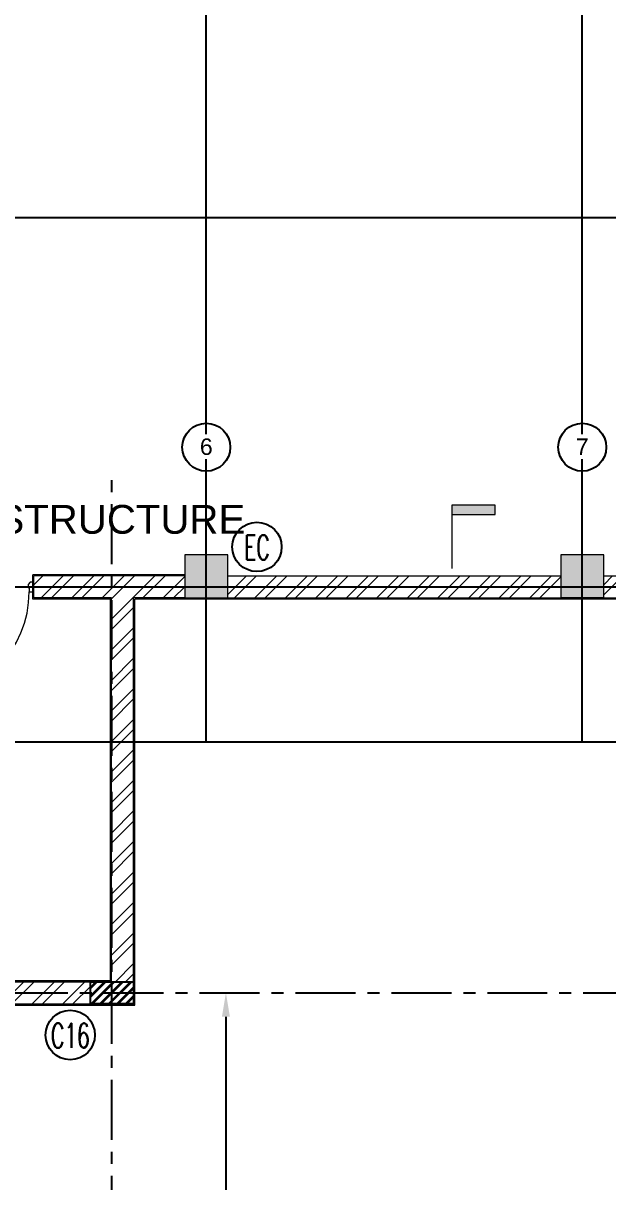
# Model space of a CAD drawing. Header units: millimetres. Extents: x 2659630 to 6742168, y -2425387 to -732288.
# Drawn here: x 2957269 to 2963365, y -1120633 to -1108558 of the extents above; entities that cross this region are included whole.
import ezdxf
from ezdxf.enums import TextEntityAlignment as Align

# ---------------------------------------------------------------- set-up
doc = ezdxf.new("R2010")
doc.units = ezdxf.units.MM
doc.header["$PDMODE"] = 35
doc.header["$PDSIZE"] = -25
doc.linetypes.add('CENTER', pattern=[2, 1.25, -0.25, 0.25, -0.25])
for name, color, linetype, lineweight in [('A-ANNO-DIMS', 211, 'Continuous', 9), ('A-DOOR-FRAM', 31, 'Continuous', 18), ('A-hatch', 253, 'Continuous', 0), ('A-PLASTER', 50, 'Continuous', 0), ('A-RCC', 2, 'Continuous', 0), ('A-WALL', 113, 'Continuous', 9), ('A-WALL-PATT', 111, 'Continuous', 0), ('G-ANNO-SYMB', 111, 'Continuous', 9), ('licensing text', 7, 'Continuous', 5), ('S-GRID-IDEN', 1, 'Continuous', 9)]:
    doc.layers.add(name, color=color, linetype=linetype, lineweight=lineweight)
for name, color, linetype in [('A-LINE 08', 8, 'Continuous'), ('S-COLUMN', 1, 'Continuous'), ('S-COLUMN CIRCLE', 9, 'Continuous'), ('S-COLUMN HATCH', 8, 'Continuous'), ('S-COLUMN NO', 2, 'Continuous'), ('S-GRIDE LINE', 8, 'CENTER')]:
    doc.layers.add(name, color=color, linetype=linetype)
doc.layers.get('A-ANNO-DIMS').off()
doc.styles.add('Arial', font='arial.ttf', dxfattribs={"height": 123})
doc.styles.add('Arial_2', font='arial.ttf', dxfattribs={"height": 121.981135385479})
doc.styles.add('ROMANS', font='r.shx', dxfattribs={"width": 0.7})
doc.styles.add('style1', font='handlet.shx')
doc.dimstyles.new('dim100', dxfattribs={"dimtxt": 250, "dimasz": 250, "dimexe": 200, "dimexo": 200, "dimgap": 100, "dimtad": 1, "dimdec": 0, "dimrnd": 1, "dimzin": 0, "dimdsep": 46, "dimtxsty": 'ROMANS', "dimcen": 0, "dimclrd": 5, "dimclre": 5, "dimclrt": 4, "dimadec": 0, "dimazin": 0, "dimtfac": 1, "dimtdec": 0, "dimtix": 1, "dimtofl": 0, "dimtmove": 2, "dimatfit": 3, "dimfxl": 1, "dimtolj": 1, "dimtzin": 0, "dimlwd": -1, "dimlwe": -1, "dimarcsym": 0})
pattern_1 = [(45, (-306153.0927891308, -454140.5683677783), (-159.0990257669732, 159.0990257669732), []), (45, (-306047.0267721307, -454140.5683677783), (-159.0990257669732, 159.0990257669732), [])]

# ---------------------------------------------------------------- blocks, each defined once
blk = doc.blocks.new('A$C649E5817')
at = {"layer": 'A-DOOR-FRAM'}
for p, q in [((0.0005058711394667625, 1190.020785956323), (12.02437509284937, 1190.038768510567)), ((0.1837878702499438, 1110.020970598329), (0.0005058711394667625, 1190.020785956323)), ((12.14402066636831, 1110.038857979758), (0.1837878702499438, 1110.020970598329)), ((12.00941939614131, 1200.038757326925), (40.00938808193314, 1200.080633277656)), ((12.02437509284937, 1190.038768510567), (12.00941939614131, 1200.038757326925)), ((12.15897636307636, 1100.0388691634), (12.14402066636831, 1110.038857979758)), ((50.15893386522657, 1100.095700810838), (12.15897636307636, 1100.0388691634)), ((40.00938808193314, 1200.080633277656), (60.04675495636184, 1175.110572630161)), ((60.09162204645691, 1145.110606181115), (50.09163323009852, 1145.095650484407)), ((50.09163323009852, 1145.095650484407), (50.15893386522657, 1100.095700810838)), ((60.04675495636184, 1175.110572630161), (60.09162204645691, 1145.110606181115)), ((1159.945948484557, 1199.819201007602), (1140.02320568345, 1174.757590538997)), ((1140.02320568345, 1174.757590538997), (1140.115800005733, 1144.757733434468)), ((1140.115800005733, 1144.757733434468), (1150.115752373909, 1144.788598208572)), ((1150.115752373909, 1144.788598208572), (1150.254643857334, 1099.788812551793)), ((1150.254643857334, 1099.788812551793), (1188.254462856392, 1099.906098693347)), ((1187.945815115469, 1199.905622375081), (1159.945948484557, 1199.819201007602)), ((1187.976679889543, 1189.905670006905), (1187.945815115469, 1199.905622375081)), ((1200.000505286385, 1189.942781449121), (1187.976679889543, 1189.905670006905)), ((1188.223598082317, 1109.906051061524), (1200.183787285496, 1109.942966091156)), ((1188.254462856392, 1099.906098693347), (1188.223598082317, 1109.906051061524)), ((1200.183787285496, 1109.942966091156), (1200.000505286385, 1189.942781449121))]:
    blk.add_line(p, q, dxfattribs=at)
blk.add_lwpolyline([(84.0297396221431, 1100.095700810838), (50.15893386522657, 1100.095700810838), (50.15893386522657, -5.198680446483195e-05), (84.0297396221431, -5.198680446483195e-05)], close=True, dxfattribs=at)
blk.add_arc((50.15893386522657, 1100.095700810838), 1100.095752797656, 270, 359.9840164800158, dxfattribs=at)
blk = doc.blocks.new('Section - M_Section Tail - Filled-28045-GROUND FLOOR PLAN-01')
at = {"layer": 'G-ANNO-SYMB'}
blk.add_hatch(color=256, dxfattribs=at).paths.add_polyline_path([(0, 8.999999999999996), (0, 0), (-2, 0), (-2, 8.999999999999996)], flags=0)
for p, q in [((0, 8.999999999999996), (-2, 8.999999999999996)), ((-2, 8.999999999999996), (-2, 0)), ((0, 0), (0, 8.999999999999996)), ((-2, 0), (0, 0))]:
    blk.add_line(p, q, dxfattribs=at)
blk = doc.blocks.new('Grid - M_Grid Head - Circle_02-314212-GROUND FLOOR PLAN_01')
at = {"layer": 'A-LINE 08'}
blk.add_circle((0, 0), 5.000000000000004, dxfattribs=at)
blk = doc.blocks.new('vvv')
at = {"layer": 'A-hatch', "true_color": 0x939598}
h = blk.add_hatch(color=252, dxfattribs=at)
h.dxf.hatch_style = 1
h.paths.add_polyline_path([(-119748.3147481242, -265804.4865403082), (-120198.3147481168, -265804.4841933115), (-120198.3170950944, -266254.4800339825), (-119748.3170951018, -266254.4823809811)])
h.paths.add_polyline_path([(-123668.3147480758, -265804.4660953437), (-124118.3147480721, -265804.4637483452), (-124118.3170950422, -266254.4595890185), (-123668.3170950497, -266254.4619360175)])
h.paths.add_polyline_path([(-127588.3147480255, -265804.4456503792), (-128038.3147480162, -265804.4433033806), (-128038.3170949938, -266254.4391440549), (-127588.3170950012, -266254.4414910506)])
h.paths.add_polyline_path([(-131508.3147479678, -265804.4252054137), (-131958.314747964, -265804.4228584166), (-131958.3170949379, -266254.4187892694), (-131508.3170949491, -266254.4211362689)])
h.paths.add_polyline_path([(-135428.3147479193, -265804.4047604497), (-135878.3147479082, -265804.4024134511), (-135878.3159474814, -266034.4024134493), (-135428.3159474889, -266034.4047604473)])
h.paths.add_polyline_path([(-139348.3147478579, -265804.3843154851), (-139798.3147478523, -265804.3819684866), (-139798.3159474293, -266034.3819684829), (-139348.3159474274, -266034.3843154823)])
h.paths.add_polyline_path([(-142968.3147058478, -265804.3654351868), (-143418.3147058403, -265804.3630881878), (-143418.3159054155, -266034.3630881859), (-142968.3159054229, -266034.3654351821)])
h.paths.add_polyline_path([(-146478.3146638172, -265804.3430633219), (-146928.3146638172, -265804.340716322), (-146928.3146638395, -265804.3447815999), (-146698.3199286768, -266034.3419158747), (-146478.3158634016, -266034.3430633172)])
h.paths.add_polyline_path([(-146928.3146638395, -265804.3447815999), (-146928.315863396, -266034.3407163201), (-146698.3199286768, -266034.3419158747)])
h.paths.add_polyline_path([(-146698.3341699848, -269544.3418218056), (-146928.3341699867, -269544.3406222286), (-146928.336516981, -269994.3406222239), (-146698.336516981, -269994.3418218005)])
h.paths.add_polyline_path([(-146698.369479253, -276314.3377548531), (-146928.3694792511, -276314.3365552751), (-146928.371826251, -276764.3365552709), (-146698.371826251, -276764.337754847)])
h.paths.add_polyline_path([(-146478.390132864, -280274.3430631245), (-146698.3902269052, -280274.3419157015), (-146928.3913324298, -280504.3406220786), (-146928.3913324298, -280504.3407161236), (-146478.3913324373, -280504.3430631226)])
h.paths.add_polyline_path([(-146698.3902269052, -280274.3419157015), (-146928.3901328584, -280274.340716125), (-146928.3913324298, -280504.3406220786)])
h.paths.add_polyline_path([(-142968.3901748704, -280274.3613697118), (-143418.3901748667, -280274.3590227142), (-143418.3913744381, -280504.3590227123), (-142968.3913744474, -280504.3613697081)])
h.paths.add_polyline_path([(-139348.3902168768, -280274.3802500134), (-139798.390216873, -280274.377903014), (-139798.39141645, -280504.3779030098), (-139348.3914164538, -280504.3802500102)])
h.paths.add_polyline_path([(-131508.388985646, -280054.4210459031), (-131958.3889856385, -280054.4186989041), (-131958.391332644, -280504.4201621325), (-131508.3913326496, -280504.4225091324)])
h.paths.add_polyline_path([(-127588.3889856962, -280054.4414908667), (-128038.3889856907, -280054.4391438677), (-128038.3913326906, -280504.4392379061), (-127588.3913326943, -280504.4415849037)])
h.paths.add_polyline_path([(-123668.3889857465, -280054.4619358303), (-124118.3889857372, -280054.4595888318), (-124118.3913327353, -280504.4596828702), (-123668.3913327465, -280504.4620298692)])
h.paths.add_polyline_path([(-119748.3889857968, -280054.4823807958), (-120198.3889857912, -280054.4800337977), (-120198.3913327912, -280504.4801278347), (-119748.3913327949, -280504.4824748333)])
h.paths.add_polyline_path([(-135453.3696937161, -276339.3964977791), (-135853.3696937123, -276339.3944115574), (-135853.3717799345, -276739.3944115522), (-135453.3717799382, -276739.3964977735)])
h.paths.add_polyline_path([(-135453.3457975751, -269594.4005646734), (-135853.3457975714, -269594.3984784521), (-135853.3478837935, -269994.3984784484), (-135453.3478837991, -269994.4005646682)])
h.paths.add_polyline_path([(-139458.3341700742, -269544.3795824046), (-139688.3341700742, -269544.3783828286), (-139688.3365170741, -269994.378382822), (-139458.3365170741, -269994.3795823972)])
h.paths.add_polyline_path([(-139458.37066893, -276542.4599274676), (-139458.4692993732, -276542.4599426431), (-139458.3944782773, -276508.0923974309), (-139458.5066735083, -276456.3096960317), (-139458.3702196116, -276456.3096750379), (-139458.369479348, -276314.3756094924), (-139688.3694793386, -276314.3744099168), (-139688.3718263404, -276764.3744099103), (-139458.3718263423, -276764.3756094868)])
h.paths.add_polyline_path([(-143078.3347437633, -269654.364861425), (-143188.3383293496, -269544.3601283734), (-143308.3341700332, -269544.3595025279), (-143308.3365170294, -269994.3595025232), (-143078.3365170313, -269994.3607020993)])
h.paths.add_polyline_path([(-143078.3341700332, -269544.3607021067), (-143188.3383293515, -269544.3601283729), (-143078.3347437633, -269654.364861425)], flags=17)
at = {"layer": 'A-WALL-PATT'}
h = blk.add_hatch(dxfattribs=at)
h.set_pattern_fill('ANSI32', color=253, scale=600, angle=360, style=0)
h.set_pattern_definition(pattern_1)
h.paths.add_polyline_path([(-128571.681025058, -280504.4454935382), (-128038.391332652, -280504.431871451), (-128038.3901326647, -280274.353246633), (-129609.9902596073, -280274.3898925236), (-129609.9914595983, -280504.4687832599), (-128801.6811063383, -280504.4513685461), (-128801.7019672007, -284504.1929564951), (-128571.7018859526, -284504.1929564951)])
h = blk.add_hatch(dxfattribs=at)
h.set_pattern_fill('ANSI32', color=253, scale=600, angle=360, style=0)
h.set_pattern_definition(pattern_1)
h.paths.add_polyline_path([(-124118.3901326442, -280274.4664895623), (-127588.3901326135, -280274.3449009531), (-127588.3913326557, -280504.4342184495), (-124118.3913319646, -280504.5276496825)])
h = blk.add_hatch(dxfattribs=at)
h.set_pattern_fill('ANSI32', color=253, scale=600, angle=360, style=0)
h.set_pattern_definition(pattern_1)
h.paths.add_polyline_path([(-120198.3901331392, -280274.465840078), (-123668.3901330959, -280274.4479934713), (-123668.3913326599, -280504.4454556187), (-123667.4201613711, -280504.4454606837), (-120198.3913335744, -280504.6302986732)])
h = blk.add_hatch(dxfattribs=at)
h.set_pattern_fill('ANSI32', color=253, scale=600, angle=360, style=0)
h.set_pattern_definition(pattern_1)
h.paths.add_polyline_path([(-129021.7018869678, -284504.1929564951), (-131618.2786772237, -284504.1929564951), (-131618.2578162076, -280504.4219361178), (-131848.2578974506, -280504.4207365396), (-131848.2787584728, -284504.1929564951), (-132990.7951191193, -284504.1929564951), (-132990.7951191193, -284734.1929564951), (-129021.7018869678, -284734.1929564951)])
at = {"layer": 'S-COLUMN HATCH', "true_color": 0x939598}
h = blk.add_hatch(dxfattribs=at)
h.set_pattern_fill('ANSI31', color=252, scale=20, angle=180)
h.set_pattern_definition([(225, (-3779363.495735293, 574800.9955926617), (44.90128060534576, -44.90128060534576), [])])
h.paths.add_polyline_path([(-129021.7019128473, -284734.347378395), (-128571.7042859318, -284734.3496307917), (-128571.7030865485, -284504.3859108076), (-129021.7007134659, -284504.384711232)])
at = {"layer": 'A-LINE 08', "color": 253}
for p, q in [((-127813.3146639047, -282004.4403177802), (-127813.3146639047, -262439.5084041562)), ((-123893.3146639047, -282004.4607627452), (-123893.3146639047, -262439.5084041562)), ((-149881.9973116936, -276539.3513333849), (-117544.861641583, -276539.3513333849)), ((-149881.9973116936, -280389.3513333846), (-117544.861641583, -280389.3513333846)), ((-148428.3991557425, -282004.3327987306), (-91518.39915651176, -282004.6296158074))]:
    blk.add_line(p, q, dxfattribs=at)
at = {"layer": 'A-PLASTER', "color": 253}
for p, q in [((-129621.9915221869, -280516.4690417992), (-129621.990197022, -280262.3901723297)), ((-128038.3918642267, -280262.3532466702), (-129621.990197022, -280262.3901723297)), ((-128813.6811689264, -280516.4516270852), (-129621.9915221869, -280516.4690417992)), ((-128813.7019046145, -284492.1929564951), (-128813.6811689264, -280516.4516270852)), ((-128559.7031481164, -284746.1929564951), (-128559.6810874497, -280516.4080660623)), ((-120100.4604404685, -280516.6358341931), (-128559.6810874497, -280516.4080660623)), ((-131606.278614637, -284492.1929564951), (-128813.7019046145, -284492.1929564951)), ((-133002.7951191193, -284746.1929564951, -1.384654110253157e-08), (-128559.7031481164, -284746.1929564951, -1.026688264902914e-08))]:
    blk.add_line(p, q, dxfattribs=at)
at = {"layer": 'A-RCC', "color": 253}
for p, q in [((-128038.3889856907, -280054.4391438677), (-128038.3913326906, -280504.4392379061)), ((-127588.3889856962, -280054.4414908667), (-128038.3889856907, -280054.4391438677)), ((-127588.3913326943, -280504.4415849037), (-127588.3889856962, -280054.4414908667)), ((-128038.3915844159, -280504.4318714496), (-127588.3915844271, -280504.4342184481))]:
    blk.add_line(p, q, dxfattribs=at)
blk.add_lwpolyline([(-123668.3913327465, -280504.4620298692), (-123668.3889857465, -280054.4619358303), (-124118.3889857372, -280054.4595888318), (-124118.3913321113, -280504.5558070927), (-123667.4201613711, -280504.4454606837), (-124117.4201613599, -280504.4431136851)], dxfattribs=at)
at = {"layer": 'A-WALL', "color": 253}
for p, q in [((-129609.9914595983, -280504.4687832599), (-129609.9902596073, -280274.3898925236)), ((-128038.3915844159, -280274.353246667), (-129609.9902596073, -280274.3898925236)), ((-127588.3913326552, -280274.3449009112), (-124118.3901326442, -280274.4664895623)), ((-127588.3913326552, -280504.4547233232), (-127588.3913326552, -280274.3449009112)), ((-123668.390133095, -280274.4479934713), (-120198.3901331378, -280274.465840078)), ((-128801.6811063383, -280504.4513685461), (-129609.9914595983, -280504.4687832599)), ((-128801.701968255, -284504.3950836051), (-128801.6811063383, -280504.4513685461)), ((-128571.7030864498, -284734.369340024), (-128571.681025058, -280504.4454935382)), ((-128038.3913326515, -280504.431871451), (-128571.681025058, -280504.4454935382)), ((-120088.413207476, -280504.6361585655), (-127588.3913326571, -280504.4342184495)), ((-131618.2786772237, -284504.1929564951), (-128813.7019046145, -284504.1929564951)), ((-132990.7951191193, -284734.1929564951), (-128571.7030855301, -284734.1929564951))]:
    blk.add_line(p, q, dxfattribs=at)
at = {"layer": 'G-ANNO-SYMB', "color": 253}
blk.add_line((-125252.31559195, -279535.7693747743), (-125252.31559195, -280195.4671581704), dxfattribs=at)
at = {"layer": 'S-COLUMN', "color": 253}
blk.add_lwpolyline([(-129021.7018869678, -284504.3859108076), (-128571.7030865485, -284504.3859108076), (-128571.7030865485, -284734.3882578039), (-129021.7018869678, -284734.3882578039)], close=True, dxfattribs=at)
at = {"layer": 'S-GRIDE LINE', "color": 253, "ltscale": 500}
for p, q in [((-128796.7724568704, -302150.5912741793), (-128796.7724568704, -279254.6503654746)), ((-142882.9407487847, -284619.1929564951), (-111007.7099940013, -284619.1929564951))]:
    blk.add_line(p, q, dxfattribs=at)
at = {"layer": 'A-ANNO-DIMS', "color": 253}
blk.add_blockref('A$C649E5817', (-130810.0830058889, -281539.3722116621), dxfattribs=at)
at = {"layer": 'G-ANNO-SYMB', "color": 253, "extrusion": (0, 0, -1), "xscale": -49.99999999999998, "yscale": 49.99999999999998, "zscale": 49.99999999999998, "rotation": 89.99999999999984}
blk.add_blockref('Section - M_Section Tail - Filled-28045-GROUND FLOOR PLAN-01', (125252.31559195, -279635.7693747743), dxfattribs=at)
at = {"layer": 'A-LINE 08', "color": 253, "style": 'style1'}
for tag, height, p in [('HD1', 212.1468745745996, (-102239.072470129, -266931.9436786682)), ('HD4', 212.1468745745996, (-112838.7469268842, -268838.8010378671)), ('HD4', 212.1468745745996, (-107525.9211075911, -269430.5273375991)), ('HD4', 212.1468745745996, (-98428.93253814522, -269411.5728756436)), ('HD6', 212.1468745745996, (-108958.0084401602, -269948.6138302144)), ('HD6', 212.1468745745996, (-99703.20888020936, -270784.5920501612)), ('HD4', 212.1468745745996, (-113560.5438042795, -271641.2675390053)), ('HD4', 212.1468745745996, (-109276.5025078906, -271641.289882639)), ('HD4', 212.1468745745996, (-119394.4499192508, -271968.4624563893)), ('HD6', 212.1468745745996, (-108958.0216722516, -273228.596008339)), ('HD6', 212.1468745745996, (-99703.21765307989, -273235.673757717)), ('HD3', 212.1468745745996, (-115588.0898187933, -274927.4894435364)), ('HD4', 212.1468745745996, (-119382.0834430242, -276082.6196952318)), ('HD5', 212.1468745746402, (-119238.1198973143, -278310.9914349518)), ('HD5', 212.1468745746402, (-118043.1345590847, -278310.9914349518)), ('HD5', 212.1468745746402, (-116825.1345590847, -278310.9914349518))]:
    blk.add_attdef(tag, text='', height=height, dxfattribs=at).set_placement(p, align=Align.CENTER)
at = {"layer": 'licensing text', "color": 253, "style": 'Arial'}
blk.add_text('EXISTING STRUCTURE', height=300, rotation=359.9999749804301, dxfattribs=at).set_placement((-132063.4257634301, -279834.6641935934))
at = {"layer": 'S-GRID-IDEN', "color": 253, "char_height": 172.1182634730538, "width": 159.5921460558042, "attachment_point": 2, "line_spacing_factor": 0.9385317878468563, "style": 'Arial_2', "bg_fill": 3, "box_fill_scale": 1.25, "bg_fill_color": 0, "bg_fill_transparency": 0}
for s, insert in [('6', (-127813.3756986633, -278841.3567604278)), ('7', (-123893.3756986633, -278841.3567604278))]:
    blk.add_mtext(s, dxfattribs=dict(at, insert=insert))
at = {"layer": 'S-GRID-IDEN', "color": 253, "xscale": 49.99999999999998, "yscale": 49.99999999999998, "zscale": 49.99999999999998}
for p in [(-127813.3146639047, -278932.7621880239), (-123893.3146639047, -278932.7621880239)]:
    blk.add_blockref('Grid - M_Grid Head - Circle_02-314212-GROUND FLOOR PLAN_01', p, dxfattribs=at)
blk = doc.blocks.new('*D1980')
at = {"layer": 'Defpoints', "color": 0, "ltscale": 1200}
for p in [(2958419.950214259, -1118663.497537396), (2958235.546708266, -1123998.499479461), (2959382.60175371, -1123998.499479461)]:
    blk.add_point(p, dxfattribs=at)
at = {"layer": 'S-COLUMN NO', "color": 5, "ltscale": 2500}
for p, q in [((2959381.60175371, -1118663.497537396), (2959582.60175371, -1118663.497537396)), ((2959382.60175371, -1118913.497537396), (2959382.60175371, -1123748.499479461)), ((2959381.60175371, -1123998.499479461), (2959582.60175371, -1123998.499479461))]:
    blk.add_line(p, q, dxfattribs=at)
at = {"layer": 'S-COLUMN NO', "color": 5, "ltscale": 1200}
for points in [[(2959424.268420377, -1118913.497537396), (2959340.935087044, -1118913.497537396), (2959382.60175371, -1118663.497537396)], [(2959340.935087044, -1123748.499479461), (2959424.268420377, -1123748.499479461), (2959382.60175371, -1123998.499479461)]]:
    blk.add_solid(points, dxfattribs=at)
at = {"layer": 'S-COLUMN NO', "color": 4, "ltscale": 1200, "insert": (2959157.60175371, -1121330.998508429), "char_height": 250, "attachment_point": 5, "rotation": 90, "style": 'ROMANS'}
blk.add_mtext('\\A1;5335', dxfattribs=at)

msp = doc.modelspace()

# ---------------------------------------------------------------- block references
at = {"layer": 'S-COLUMN', "ltscale": 2500}
msp.add_blockref('vvv', (3086991.6527, -834044.304580901), dxfattribs=at)

# ---------------------------------------------------------------- next in the draw order: hatches: boundary and pattern name
at = {"layer": 'S-COLUMN HATCH', "true_color": 0x939598}
h = msp.add_hatch(dxfattribs=at)
h.set_pattern_fill('ANSI31', color=252, scale=20, angle=180)
h.set_pattern_definition([(225, (-692371.8479169104, -259243.3089882396), (44.90128060534576, -44.90128060534576), [])])
h.paths.add_polyline_path([(2957969.945905535, -1118778.651959296), (2958419.943532451, -1118778.654211693), (2958419.944731834, -1118548.690491709), (2957969.947104916, -1118548.689292133)])

# ---------------------------------------------------------------- next in the draw order: linework, layer by layer
at = {"layer": 'S-COLUMN', "color": 1}
msp.add_lwpolyline([(2957969.945931415, -1118548.690491709), (2958419.944731834, -1118548.690491709), (2958419.944731834, -1118778.692838705), (2957969.945931415, -1118778.692838705)], close=True, dxfattribs=at)
at = {"layer": 'S-COLUMN CIRCLE'}
for centre in [(2959706.384037831, -1114016.426591347), (2959706.384037831, -1114016.426591348), (2957759.81571415, -1119102.908912082)]:
    msp.add_circle(centre, 257.1428571428572, dxfattribs=at)

# ---------------------------------------------------------------- next in the draw order: texts
at = {"layer": 'S-COLUMN NO', "style": 'ROMANS', "width": 0.6}
for s, p in [('EC', (2959707.752515874, -1114021.957115822, -5.857740542573181e-07)), ('EC', (2959707.752515874, -1114021.957115822, -5.857740542573181e-07)), ('C16', (2957761.184192193, -1119108.439436556, -5.857740542573181e-07))]:
    msp.add_text(s, height=257.1428571428572, dxfattribs=at).set_placement(p, align=Align.MIDDLE_CENTER)

# ---------------------------------------------------------------- next in the draw order: dimensions: what is measured, and where the dimension line sits
at = {"layer": 'S-COLUMN NO', "ltscale": 2500}
dim = msp.add_linear_dim(base=(2959382.60175371, -1123998.499479461), p1=(2958419.950214259, -1118663.497537396), p2=(2958235.546708266, -1123998.499479461), angle=90, dimstyle='dim100', override={"dimfxlon": 1, "dimarcsym": 2}, dxfattribs=at)
dim.commit()
dim.dimension.update_dxf_attribs({"geometry": '*D1980', "text_midpoint": (2959157.60175371, -1121330.998508429)})

doc.saveas('drawing.dxf')
